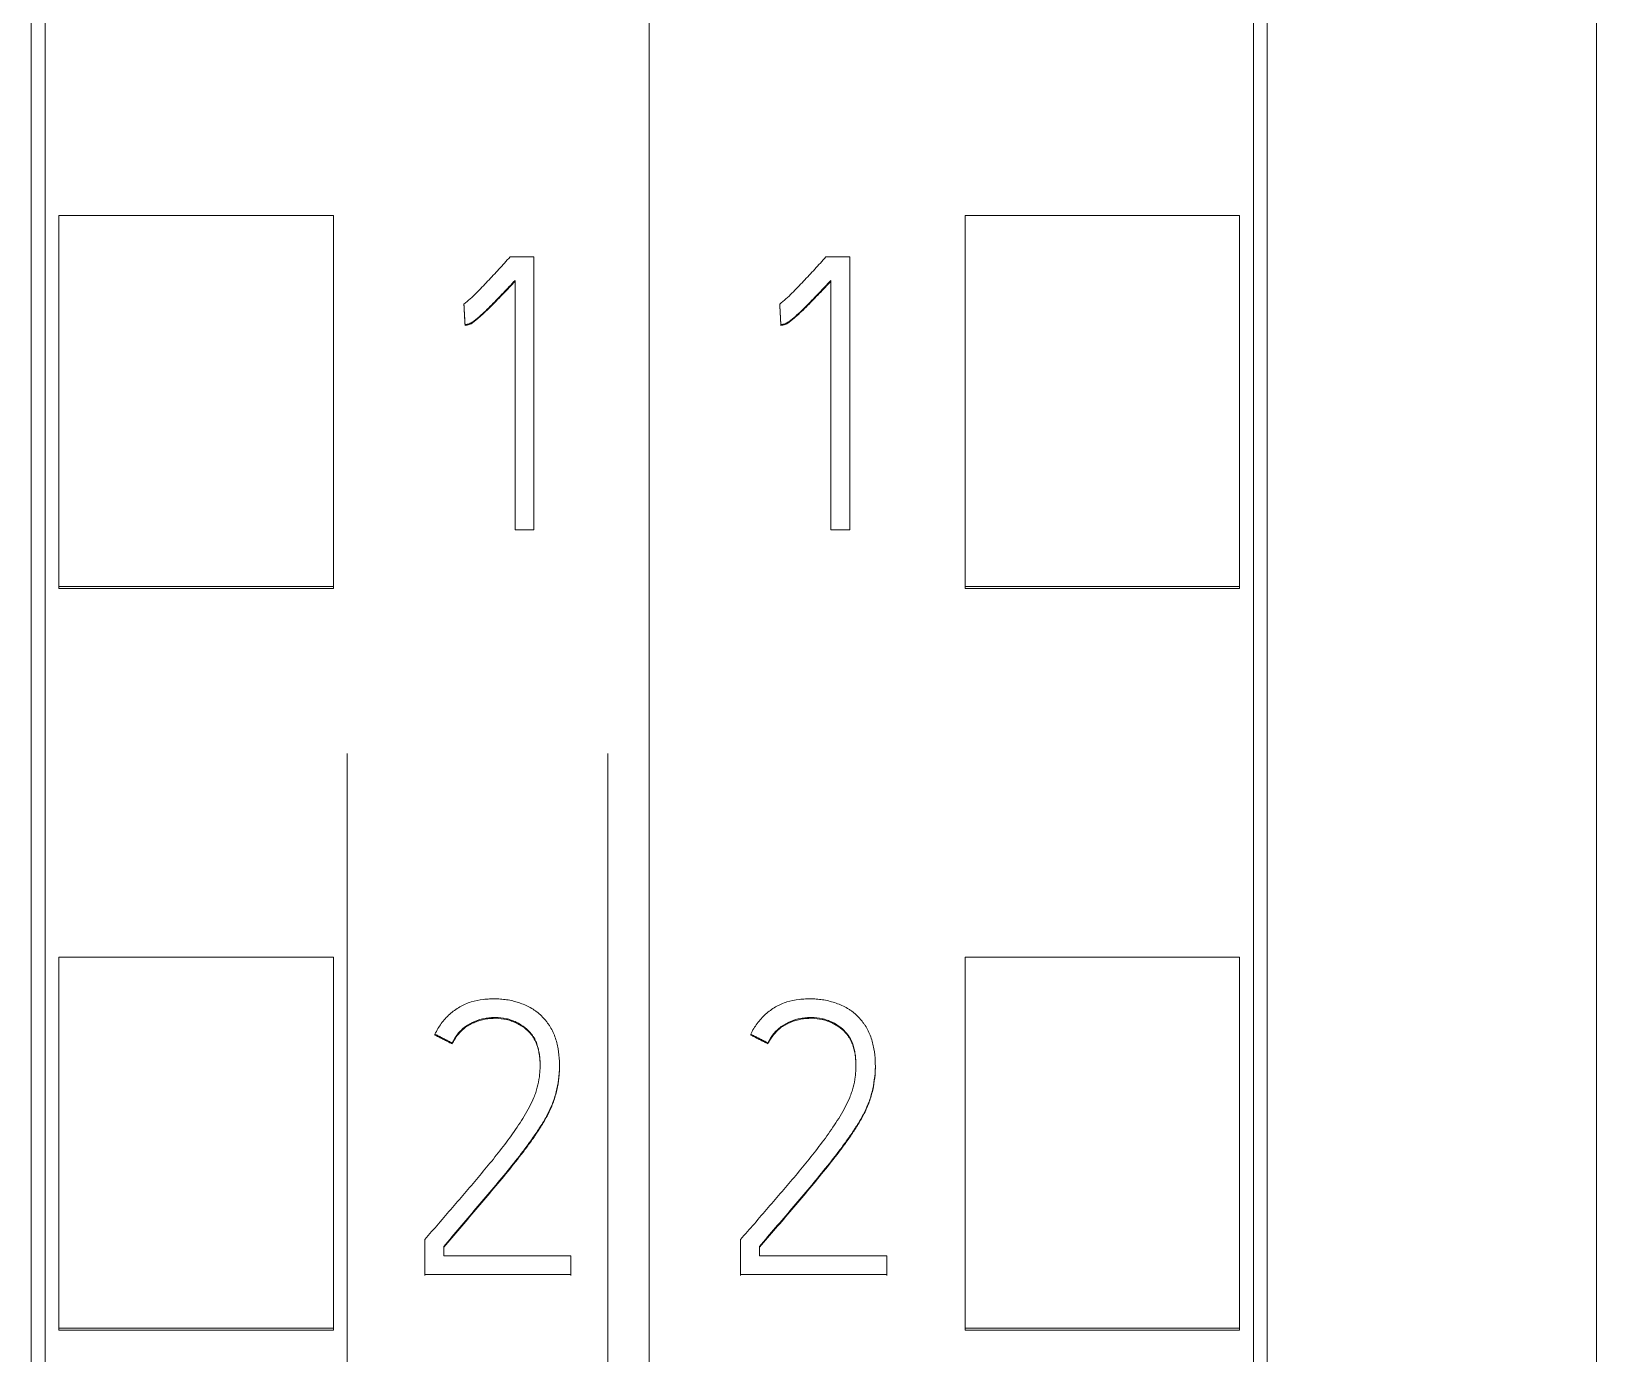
# Model space of a CAD drawing. Header units: millimetres. Extents: x 1359 to 3577, y 1336 to 3557.
# Drawn here: x 2641.47 to 2652.87, y 2969.93 to 2979.56 of the extents above; entities that cross this region are included whole.
import ezdxf

# ---------------------------------------------------------------- set-up
doc = ezdxf.new("R2010")
doc.units = ezdxf.units.MM
doc.layers.add('000-PI-Oprema', color=30, linetype='Continuous', lineweight=5)

msp = doc.modelspace()

# ---------------------------------------------------------------- linework, layer by layer
at = {"layer": '000-PI-Oprema', "color": 0, "linetype": 'ByBlock', "lineweight": 0}
for p, q in [((2645.971, 3041.237), (2645.971, 2927.819)), ((2645.971, 3041.237), (2645.971, 2927.819)), ((2641.571, 2930.141), (2641.571, 3038.956)), ((2650.371, 3038.956), (2650.371, 2930.141)), ((2641.671, 2975.522), (2641.671, 2978.224)), ((2641.671, 2978.224), (2643.671, 2978.224)), ((2643.671, 2975.522), (2643.671, 2978.224)), ((2648.271, 2975.522), (2648.271, 2978.224)), ((2650.271, 2978.224), (2648.271, 2978.224)), ((2650.271, 2975.522), (2650.271, 2978.224)), ((2645.132, 2977.922), (2644.958, 2977.922)), ((2645.132, 2975.934), (2645.132, 2977.922)), ((2647.432, 2977.922), (2647.258, 2977.922)), ((2647.432, 2975.934), (2647.432, 2977.922)), ((2644.994, 2977.75), (2644.994, 2975.934)), ((2647.294, 2977.75), (2647.294, 2975.934)), ((2644.622, 2977.577), (2644.622, 2977.57)), ((2646.922, 2977.577), (2646.922, 2977.57)), ((2644.63, 2977.429), (2644.63, 2977.423)), ((2646.93, 2977.429), (2646.93, 2977.423)), ((2644.994, 2975.934), (2645.132, 2975.934)), ((2647.294, 2975.934), (2647.432, 2975.934)), ((2641.671, 2975.506), (2641.671, 2975.522)), ((2641.671, 2975.522), (2643.671, 2975.522)), ((2643.671, 2975.506), (2643.671, 2975.522)), ((2648.271, 2975.506), (2648.271, 2975.522)), ((2650.271, 2975.522), (2648.271, 2975.522)), ((2650.271, 2975.506), (2650.271, 2975.522)), ((2641.671, 2975.506), (2643.671, 2975.506)), ((2650.271, 2975.506), (2648.271, 2975.506)), ((2643.771, 2974.306), (2643.771, 2910.351)), ((2645.671, 2974.306), (2645.671, 2910.351)), ((2641.671, 2970.12), (2641.671, 2972.822)), ((2641.671, 2972.822), (2643.671, 2972.822)), ((2643.671, 2970.12), (2643.671, 2972.822)), ((2648.271, 2970.12), (2648.271, 2972.822)), ((2650.271, 2972.822), (2648.271, 2972.822)), ((2650.271, 2970.12), (2650.271, 2972.822)), ((2644.411, 2972.261), (2644.411, 2972.255)), ((2646.711, 2972.261), (2646.711, 2972.255)), ((2644.536, 2972.197), (2644.536, 2972.191)), ((2646.836, 2972.197), (2646.836, 2972.191)), ((2645.318, 2972.029), (2645.318, 2972.035)), ((2647.618, 2972.029), (2647.618, 2972.035)), ((2644.336, 2970.765), (2644.336, 2970.51)), ((2646.636, 2970.765), (2646.636, 2970.51)), ((2644.475, 2970.648), (2644.475, 2970.715)), ((2645.401, 2970.648), (2644.475, 2970.648)), ((2645.401, 2970.51), (2645.401, 2970.648)), ((2646.775, 2970.648), (2646.775, 2970.715)), ((2647.701, 2970.648), (2646.775, 2970.648)), ((2647.701, 2970.51), (2647.701, 2970.648)), ((2644.336, 2970.51), (2644.336, 2970.504)), ((2644.336, 2970.51), (2645.401, 2970.51)), ((2645.401, 2970.51), (2645.401, 2970.504)), ((2646.636, 2970.51), (2646.636, 2970.504)), ((2646.636, 2970.51), (2647.701, 2970.51)), ((2647.701, 2970.51), (2647.701, 2970.504)), ((2641.671, 2970.106), (2641.671, 2970.12)), ((2641.671, 2970.12), (2643.671, 2970.12)), ((2641.671, 2970.106), (2643.671, 2970.106)), ((2643.671, 2970.106), (2643.671, 2970.12)), ((2648.271, 2970.106), (2648.271, 2970.12)), ((2650.271, 2970.12), (2648.271, 2970.12)), ((2650.271, 2970.106), (2648.271, 2970.106)), ((2650.271, 2970.106), (2650.271, 2970.12))]:
    msp.add_line(p, q, dxfattribs=at)
for points, knots in [([(2641.471, 2929.856), (2641.471, 2933.196), (2641.471, 2941.161), (2641.471, 2953.801), (2641.471, 2969.287), (2641.471, 2983.582), (2641.471, 2997.792), (2641.471, 3012.358), (2641.471, 3026.528), (2641.471, 3036.098), (2641.471, 3039.142)], [0, 0, 0, 0, 0.091483, 0.21812, 0.346206, 0.515858, 0.610111, 0.736264, 0.916066, 1, 1, 1, 1]), ([(2650.471, 3039.142), (2650.471, 3036.098), (2650.471, 3026.528), (2650.471, 3012.358), (2650.471, 2997.792), (2650.471, 2983.582), (2650.471, 2969.287), (2650.471, 2953.801), (2650.471, 2941.161), (2650.471, 2933.196), (2650.471, 2929.856)], [0, 0, 0, 0, 0.083934, 0.263736, 0.389889, 0.484142, 0.653794, 0.78188, 0.908517, 1, 1, 1, 1]), ([(2652.871, 3036.077), (2652.871, 3034.053), (2652.871, 3025.504), (2652.871, 3012.358), (2652.871, 2997.792), (2652.871, 2983.582), (2652.871, 2969.287), (2652.871, 2953.801), (2652.871, 2941.043), (2652.871, 2932.161), (2652.871, 2927.904), (2652.871, 2927.106)], [0, 0, 0, 0, 0.055935, 0.236292, 0.362833, 0.457376, 0.627551, 0.756032, 0.883059, 0.978086, 1, 1, 1, 1]), ([(2644.958, 2977.922), (2644.931, 2977.892), (2644.904, 2977.862), (2644.85, 2977.803), (2644.822, 2977.774), (2644.781, 2977.73), (2644.767, 2977.715), (2644.739, 2977.686), (2644.725, 2977.672), (2644.697, 2977.643), (2644.682, 2977.63), (2644.652, 2977.603), (2644.637, 2977.589), (2644.622, 2977.577)], [0, 0, 0, 0, 0.25, 0.25, 0.5, 0.5, 0.625, 0.625, 0.75, 0.75, 0.875, 0.875, 1, 1, 1, 1]), ([(2647.258, 2977.922), (2647.231, 2977.892), (2647.204, 2977.862), (2647.15, 2977.803), (2647.122, 2977.774), (2647.081, 2977.73), (2647.067, 2977.715), (2647.039, 2977.686), (2647.025, 2977.672), (2646.997, 2977.643), (2646.982, 2977.63), (2646.952, 2977.603), (2646.937, 2977.589), (2646.922, 2977.577)], [0, 0, 0, 0, 0.25, 0.25, 0.5, 0.5, 0.625, 0.625, 0.75, 0.75, 0.875, 0.875, 1, 1, 1, 1]), ([(2644.63, 2977.429), (2644.635, 2977.429), (2644.64, 2977.43), (2644.651, 2977.432), (2644.656, 2977.433), (2644.665, 2977.437), (2644.67, 2977.439), (2644.679, 2977.444), (2644.683, 2977.447), (2644.696, 2977.456), (2644.704, 2977.462), (2644.72, 2977.475), (2644.728, 2977.482), (2644.751, 2977.502), (2644.766, 2977.516), (2644.795, 2977.544), (2644.81, 2977.558), (2644.853, 2977.602), (2644.881, 2977.631), (2644.938, 2977.691), (2644.966, 2977.721), (2644.994, 2977.75)], [0, 0, 0, 0, 0.03125, 0.03125, 0.0625, 0.0625, 0.09375, 0.09375, 0.125, 0.125, 0.1875, 0.1875, 0.25, 0.25, 0.375, 0.375, 0.5, 0.5, 0.75, 0.75, 1, 1, 1, 1]), ([(2644.994, 2977.744), (2644.966, 2977.714), (2644.938, 2977.684), (2644.881, 2977.625), (2644.853, 2977.596), (2644.81, 2977.552), (2644.795, 2977.538), (2644.765, 2977.51), (2644.75, 2977.496), (2644.727, 2977.475), (2644.72, 2977.469), (2644.704, 2977.456), (2644.696, 2977.45), (2644.683, 2977.441), (2644.679, 2977.438), (2644.67, 2977.433), (2644.665, 2977.431), (2644.656, 2977.427), (2644.651, 2977.426), (2644.64, 2977.424), (2644.635, 2977.423), (2644.63, 2977.423)], [0, 0, 0, 0, 0.25, 0.25, 0.5, 0.5, 0.625, 0.625, 0.75, 0.75, 0.8125, 0.8125, 0.875, 0.875, 0.90625, 0.90625, 0.9375, 0.9375, 0.96875, 0.96875, 1, 1, 1, 1]), ([(2646.93, 2977.429), (2646.935, 2977.429), (2646.94, 2977.43), (2646.951, 2977.432), (2646.956, 2977.433), (2646.965, 2977.437), (2646.97, 2977.439), (2646.979, 2977.444), (2646.983, 2977.447), (2646.996, 2977.456), (2647.004, 2977.462), (2647.02, 2977.475), (2647.028, 2977.482), (2647.051, 2977.502), (2647.066, 2977.516), (2647.095, 2977.544), (2647.11, 2977.558), (2647.153, 2977.602), (2647.181, 2977.631), (2647.238, 2977.691), (2647.266, 2977.721), (2647.294, 2977.75)], [0, 0, 0, 0, 0.03125, 0.03125, 0.0625, 0.0625, 0.09375, 0.09375, 0.125, 0.125, 0.1875, 0.1875, 0.25, 0.25, 0.375, 0.375, 0.5, 0.5, 0.75, 0.75, 1, 1, 1, 1]), ([(2647.294, 2977.744), (2647.266, 2977.714), (2647.238, 2977.684), (2647.181, 2977.625), (2647.153, 2977.596), (2647.11, 2977.552), (2647.095, 2977.538), (2647.065, 2977.51), (2647.05, 2977.496), (2647.027, 2977.475), (2647.02, 2977.469), (2647.004, 2977.456), (2646.996, 2977.45), (2646.983, 2977.441), (2646.979, 2977.438), (2646.97, 2977.433), (2646.965, 2977.431), (2646.956, 2977.427), (2646.951, 2977.426), (2646.94, 2977.424), (2646.935, 2977.423), (2646.93, 2977.423)], [0, 0, 0, 0, 0.25, 0.25, 0.5, 0.5, 0.625, 0.625, 0.75, 0.75, 0.8125, 0.8125, 0.875, 0.875, 0.90625, 0.90625, 0.9375, 0.9375, 0.96875, 0.96875, 1, 1, 1, 1]), ([(2644.475, 2970.715), (2644.514, 2970.761), (2644.553, 2970.807), (2644.631, 2970.899), (2644.67, 2970.945), (2644.748, 2971.036), (2644.787, 2971.082), (2644.865, 2971.174), (2644.903, 2971.221), (2644.979, 2971.314), (2645.017, 2971.361), (2645.071, 2971.433), (2645.089, 2971.458), (2645.124, 2971.507), (2645.142, 2971.532), (2645.175, 2971.582), (2645.191, 2971.607), (2645.221, 2971.659), (2645.236, 2971.686), (2645.254, 2971.727), (2645.26, 2971.741), (2645.272, 2971.769), (2645.277, 2971.783), (2645.291, 2971.826), (2645.298, 2971.856), (2645.309, 2971.915), (2645.313, 2971.944), (2645.317, 2971.989), (2645.318, 2972.004), (2645.318, 2972.035), (2645.318, 2972.05), (2645.316, 2972.095), (2645.313, 2972.125), (2645.305, 2972.17), (2645.302, 2972.184), (2645.294, 2972.214), (2645.29, 2972.228), (2645.279, 2972.257), (2645.273, 2972.271), (2645.26, 2972.298), (2645.252, 2972.311), (2645.24, 2972.33), (2645.236, 2972.336), (2645.227, 2972.348), (2645.222, 2972.354), (2645.208, 2972.372), (2645.197, 2972.383), (2645.176, 2972.404), (2645.165, 2972.415), (2645.147, 2972.428), (2645.141, 2972.433), (2645.128, 2972.441), (2645.122, 2972.445), (2645.089, 2972.465), (2645.061, 2972.477), (2645.018, 2972.492), (2645.003, 2972.496), (2644.974, 2972.504), (2644.959, 2972.507), (2644.929, 2972.513), (2644.914, 2972.514), (2644.884, 2972.517), (2644.869, 2972.518), (2644.839, 2972.519), (2644.824, 2972.519), (2644.794, 2972.517), (2644.778, 2972.516), (2644.733, 2972.511), (2644.703, 2972.505), (2644.66, 2972.491), (2644.646, 2972.486), (2644.625, 2972.477), (2644.618, 2972.473), (2644.605, 2972.466), (2644.598, 2972.463), (2644.565, 2972.444), (2644.541, 2972.426), (2644.507, 2972.396), (2644.496, 2972.385), (2644.476, 2972.363), (2644.466, 2972.351), (2644.439, 2972.315), (2644.424, 2972.289), (2644.411, 2972.261)], [0, 0, 0, 0, 0.0625, 0.0625, 0.125, 0.125, 0.1875, 0.1875, 0.25, 0.25, 0.3125, 0.3125, 0.34375, 0.34375, 0.375, 0.375, 0.40625, 0.40625, 0.4375, 0.4375, 0.453125, 0.453125, 0.46875, 0.46875, 0.5, 0.5, 0.53125, 0.53125, 0.546875, 0.546875, 0.5625, 0.5625, 0.59375, 0.59375, 0.609375, 0.609375, 0.625, 0.625, 0.640625, 0.640625, 0.65625, 0.65625, 0.664063, 0.664063, 0.671875, 0.671875, 0.6875, 0.6875, 0.703125, 0.703125, 0.710938, 0.710938, 0.71875, 0.71875, 0.75, 0.75, 0.765625, 0.765625, 0.78125, 0.78125, 0.796875, 0.796875, 0.8125, 0.8125, 0.828125, 0.828125, 0.84375, 0.84375, 0.875, 0.875, 0.890625, 0.890625, 0.898438, 0.898438, 0.90625, 0.90625, 0.9375, 0.9375, 0.953125, 0.953125, 0.96875, 0.96875, 1, 1, 1, 1]), ([(2646.775, 2970.715), (2646.814, 2970.761), (2646.853, 2970.807), (2646.931, 2970.899), (2646.97, 2970.945), (2647.048, 2971.036), (2647.087, 2971.082), (2647.165, 2971.174), (2647.203, 2971.221), (2647.279, 2971.314), (2647.317, 2971.361), (2647.371, 2971.433), (2647.389, 2971.458), (2647.424, 2971.507), (2647.442, 2971.532), (2647.475, 2971.582), (2647.491, 2971.607), (2647.521, 2971.659), (2647.536, 2971.686), (2647.554, 2971.727), (2647.56, 2971.741), (2647.572, 2971.769), (2647.577, 2971.783), (2647.591, 2971.826), (2647.598, 2971.856), (2647.609, 2971.915), (2647.613, 2971.944), (2647.617, 2971.989), (2647.618, 2972.004), (2647.618, 2972.035), (2647.618, 2972.05), (2647.616, 2972.095), (2647.613, 2972.125), (2647.605, 2972.17), (2647.602, 2972.184), (2647.594, 2972.214), (2647.59, 2972.228), (2647.579, 2972.257), (2647.573, 2972.271), (2647.56, 2972.298), (2647.552, 2972.311), (2647.54, 2972.33), (2647.536, 2972.336), (2647.527, 2972.348), (2647.522, 2972.354), (2647.508, 2972.372), (2647.497, 2972.383), (2647.476, 2972.404), (2647.465, 2972.415), (2647.447, 2972.428), (2647.441, 2972.433), (2647.428, 2972.441), (2647.422, 2972.445), (2647.389, 2972.465), (2647.361, 2972.477), (2647.318, 2972.492), (2647.303, 2972.496), (2647.274, 2972.504), (2647.259, 2972.507), (2647.229, 2972.513), (2647.214, 2972.514), (2647.184, 2972.517), (2647.169, 2972.518), (2647.139, 2972.519), (2647.124, 2972.519), (2647.094, 2972.517), (2647.078, 2972.516), (2647.033, 2972.511), (2647.003, 2972.505), (2646.96, 2972.491), (2646.946, 2972.486), (2646.925, 2972.477), (2646.918, 2972.473), (2646.905, 2972.466), (2646.898, 2972.463), (2646.865, 2972.444), (2646.841, 2972.426), (2646.807, 2972.396), (2646.796, 2972.385), (2646.776, 2972.363), (2646.766, 2972.351), (2646.739, 2972.315), (2646.724, 2972.289), (2646.711, 2972.261)], [0, 0, 0, 0, 0.0625, 0.0625, 0.125, 0.125, 0.1875, 0.1875, 0.25, 0.25, 0.3125, 0.3125, 0.34375, 0.34375, 0.375, 0.375, 0.40625, 0.40625, 0.4375, 0.4375, 0.453125, 0.453125, 0.46875, 0.46875, 0.5, 0.5, 0.53125, 0.53125, 0.546875, 0.546875, 0.5625, 0.5625, 0.59375, 0.59375, 0.609375, 0.609375, 0.625, 0.625, 0.640625, 0.640625, 0.65625, 0.65625, 0.664063, 0.664063, 0.671875, 0.671875, 0.6875, 0.6875, 0.703125, 0.703125, 0.710938, 0.710938, 0.71875, 0.71875, 0.75, 0.75, 0.765625, 0.765625, 0.78125, 0.78125, 0.796875, 0.796875, 0.8125, 0.8125, 0.828125, 0.828125, 0.84375, 0.84375, 0.875, 0.875, 0.890625, 0.890625, 0.898438, 0.898438, 0.90625, 0.90625, 0.9375, 0.9375, 0.953125, 0.953125, 0.96875, 0.96875, 1, 1, 1, 1]), ([(2644.536, 2972.197), (2644.547, 2972.221), (2644.561, 2972.243), (2644.585, 2972.273), (2644.594, 2972.282), (2644.612, 2972.301), (2644.622, 2972.309), (2644.654, 2972.332), (2644.676, 2972.344), (2644.725, 2972.364), (2644.75, 2972.371), (2644.788, 2972.378), (2644.801, 2972.38), (2644.826, 2972.382), (2644.84, 2972.383), (2644.879, 2972.382), (2644.904, 2972.38), (2644.942, 2972.371), (2644.955, 2972.368), (2644.979, 2972.359), (2644.991, 2972.354), (2645.026, 2972.338), (2645.048, 2972.324), (2645.079, 2972.3), (2645.088, 2972.291), (2645.106, 2972.272), (2645.114, 2972.262), (2645.126, 2972.246), (2645.129, 2972.24), (2645.136, 2972.229), (2645.145, 2972.212), (2645.152, 2972.194), (2645.16, 2972.169), (2645.163, 2972.156), (2645.169, 2972.131), (2645.171, 2972.118), (2645.174, 2972.093), (2645.175, 2972.08), (2645.177, 2972.054), (2645.177, 2972.041), (2645.177, 2972.015), (2645.176, 2972.002), (2645.174, 2971.976), (2645.173, 2971.963), (2645.168, 2971.925), (2645.163, 2971.899), (2645.153, 2971.862), (2645.15, 2971.85), (2645.141, 2971.825), (2645.137, 2971.813), (2645.122, 2971.777), (2645.111, 2971.754), (2645.087, 2971.708), (2645.074, 2971.686), (2645.048, 2971.642), (2645.034, 2971.621), (2644.991, 2971.557), (2644.962, 2971.515), (2644.869, 2971.391), (2644.804, 2971.312), (2644.705, 2971.193), (2644.672, 2971.154), (2644.605, 2971.076), (2644.572, 2971.037), (2644.504, 2970.959), (2644.471, 2970.92), (2644.403, 2970.842), (2644.37, 2970.804), (2644.336, 2970.765)], [0, 0, 0, 0, 0.03125, 0.03125, 0.046875, 0.046875, 0.0625, 0.0625, 0.09375, 0.09375, 0.125, 0.125, 0.140625, 0.140625, 0.15625, 0.15625, 0.1875, 0.1875, 0.203125, 0.203125, 0.21875, 0.21875, 0.25, 0.25, 0.265625, 0.265625, 0.28125, 0.28125, 0.289063, 0.289063, 0.296875, 0.3125, 0.3125, 0.328125, 0.328125, 0.34375, 0.34375, 0.359375, 0.359375, 0.375, 0.375, 0.390625, 0.390625, 0.40625, 0.40625, 0.4375, 0.4375, 0.453125, 0.453125, 0.46875, 0.46875, 0.5, 0.5, 0.53125, 0.53125, 0.5625, 0.5625, 0.625, 0.625, 0.75, 0.75, 0.8125, 0.8125, 0.875, 0.875, 0.9375, 0.9375, 1, 1, 1, 1]), ([(2645.177, 2972.026), (2645.177, 2972.036), (2645.177, 2972.047), (2645.175, 2972.07), (2645.174, 2972.083), (2645.171, 2972.108), (2645.169, 2972.121), (2645.164, 2972.147), (2645.161, 2972.16), (2645.153, 2972.184), (2645.149, 2972.196), (2645.14, 2972.214), (2645.137, 2972.22), (2645.131, 2972.231), (2645.127, 2972.237), (2645.109, 2972.264), (2645.091, 2972.283), (2645.066, 2972.304), (2645.061, 2972.308), (2645.05, 2972.315), (2645.034, 2972.326), (2645.006, 2972.342), (2644.982, 2972.352), (2644.957, 2972.361), (2644.944, 2972.364), (2644.906, 2972.373), (2644.881, 2972.376), (2644.828, 2972.377), (2644.789, 2972.373), (2644.751, 2972.365), (2644.726, 2972.357), (2644.714, 2972.353), (2644.69, 2972.343), (2644.678, 2972.338), (2644.655, 2972.325), (2644.644, 2972.319), (2644.612, 2972.295), (2644.594, 2972.277), (2644.569, 2972.247), (2644.562, 2972.236), (2644.548, 2972.214), (2644.542, 2972.203), (2644.536, 2972.191)], [0, 0, 0, 0, 0.034384, 0.034384, 0.076368, 0.076368, 0.118351, 0.118351, 0.160334, 0.160334, 0.202317, 0.202317, 0.223309, 0.223309, 0.244301, 0.244301, 0.328267, 0.328267, 0.349259, 0.349259, 0.370251, 0.412234, 0.454217, 0.454217, 0.496201, 0.496201, 0.580167, 0.580167, 0.664134, 0.706117, 0.706117, 0.7481, 0.7481, 0.790084, 0.790084, 0.832067, 0.832067, 0.916033, 0.916033, 0.958017, 0.958017, 1, 1, 1, 1]), ([(2646.836, 2972.197), (2646.847, 2972.221), (2646.861, 2972.243), (2646.885, 2972.273), (2646.894, 2972.282), (2646.912, 2972.301), (2646.922, 2972.309), (2646.954, 2972.332), (2646.976, 2972.344), (2647.025, 2972.364), (2647.05, 2972.371), (2647.088, 2972.378), (2647.101, 2972.38), (2647.126, 2972.382), (2647.14, 2972.383), (2647.179, 2972.382), (2647.204, 2972.38), (2647.242, 2972.371), (2647.255, 2972.368), (2647.279, 2972.359), (2647.291, 2972.354), (2647.326, 2972.338), (2647.348, 2972.324), (2647.379, 2972.3), (2647.388, 2972.291), (2647.406, 2972.272), (2647.414, 2972.262), (2647.426, 2972.246), (2647.429, 2972.24), (2647.436, 2972.229), (2647.445, 2972.212), (2647.452, 2972.194), (2647.46, 2972.169), (2647.463, 2972.156), (2647.469, 2972.131), (2647.471, 2972.118), (2647.474, 2972.093), (2647.475, 2972.08), (2647.477, 2972.054), (2647.477, 2972.041), (2647.477, 2972.015), (2647.476, 2972.002), (2647.474, 2971.976), (2647.473, 2971.963), (2647.468, 2971.925), (2647.463, 2971.899), (2647.453, 2971.862), (2647.45, 2971.85), (2647.441, 2971.825), (2647.437, 2971.813), (2647.422, 2971.777), (2647.411, 2971.754), (2647.387, 2971.708), (2647.374, 2971.686), (2647.348, 2971.642), (2647.334, 2971.621), (2647.291, 2971.557), (2647.262, 2971.515), (2647.169, 2971.391), (2647.104, 2971.312), (2647.005, 2971.193), (2646.972, 2971.154), (2646.905, 2971.076), (2646.872, 2971.037), (2646.804, 2970.959), (2646.771, 2970.92), (2646.703, 2970.842), (2646.67, 2970.804), (2646.636, 2970.765)], [0, 0, 0, 0, 0.03125, 0.03125, 0.046875, 0.046875, 0.0625, 0.0625, 0.09375, 0.09375, 0.125, 0.125, 0.140625, 0.140625, 0.15625, 0.15625, 0.1875, 0.1875, 0.203125, 0.203125, 0.21875, 0.21875, 0.25, 0.25, 0.265625, 0.265625, 0.28125, 0.28125, 0.289062, 0.289062, 0.296875, 0.3125, 0.3125, 0.328125, 0.328125, 0.34375, 0.34375, 0.359375, 0.359375, 0.375, 0.375, 0.390625, 0.390625, 0.40625, 0.40625, 0.4375, 0.4375, 0.453125, 0.453125, 0.46875, 0.46875, 0.5, 0.5, 0.53125, 0.53125, 0.5625, 0.5625, 0.625, 0.625, 0.75, 0.75, 0.8125, 0.8125, 0.875, 0.875, 0.9375, 0.9375, 1, 1, 1, 1]), ([(2647.477, 2972.026), (2647.477, 2972.036), (2647.477, 2972.047), (2647.475, 2972.07), (2647.474, 2972.083), (2647.471, 2972.108), (2647.469, 2972.121), (2647.464, 2972.147), (2647.461, 2972.16), (2647.453, 2972.184), (2647.449, 2972.196), (2647.44, 2972.214), (2647.437, 2972.22), (2647.431, 2972.231), (2647.427, 2972.237), (2647.409, 2972.264), (2647.391, 2972.283), (2647.366, 2972.304), (2647.361, 2972.308), (2647.35, 2972.315), (2647.334, 2972.326), (2647.306, 2972.342), (2647.282, 2972.352), (2647.257, 2972.361), (2647.244, 2972.364), (2647.206, 2972.373), (2647.181, 2972.376), (2647.128, 2972.377), (2647.089, 2972.373), (2647.051, 2972.365), (2647.026, 2972.357), (2647.014, 2972.353), (2646.99, 2972.343), (2646.978, 2972.338), (2646.955, 2972.325), (2646.944, 2972.319), (2646.912, 2972.295), (2646.894, 2972.277), (2646.869, 2972.247), (2646.862, 2972.236), (2646.848, 2972.214), (2646.842, 2972.203), (2646.836, 2972.191)], [0, 0, 0, 0, 0.034384, 0.034384, 0.076368, 0.076368, 0.118351, 0.118351, 0.160334, 0.160334, 0.202317, 0.202317, 0.223309, 0.223309, 0.244301, 0.244301, 0.328267, 0.328267, 0.349259, 0.349259, 0.370251, 0.412234, 0.454217, 0.454217, 0.496201, 0.496201, 0.580167, 0.580167, 0.664134, 0.706117, 0.706117, 0.7481, 0.7481, 0.790084, 0.790084, 0.832067, 0.832067, 0.916033, 0.916033, 0.958017, 0.958017, 1, 1, 1, 1]), ([(2645.318, 2972.028), (2645.318, 2972.023), (2645.318, 2972.017), (2645.318, 2971.996), (2645.317, 2971.981), (2645.313, 2971.936), (2645.309, 2971.906), (2645.298, 2971.847), (2645.29, 2971.818), (2645.276, 2971.775), (2645.271, 2971.761), (2645.26, 2971.732), (2645.254, 2971.719), (2645.235, 2971.677), (2645.22, 2971.651), (2645.19, 2971.599), (2645.174, 2971.574), (2645.141, 2971.524), (2645.124, 2971.499), (2645.089, 2971.451), (2645.071, 2971.426), (2645.016, 2971.355), (2644.979, 2971.307), (2644.903, 2971.214), (2644.864, 2971.168), (2644.787, 2971.075), (2644.748, 2971.03), (2644.67, 2970.938), (2644.631, 2970.892), (2644.553, 2970.8), (2644.514, 2970.755), (2644.475, 2970.709)], [0, 0, 0, 0, 0.010377, 0.010377, 0.038652, 0.038652, 0.095202, 0.095202, 0.151752, 0.151752, 0.180027, 0.180027, 0.208302, 0.208302, 0.264851, 0.264851, 0.321401, 0.321401, 0.377951, 0.377951, 0.434501, 0.434501, 0.547601, 0.547601, 0.660701, 0.660701, 0.7738, 0.7738, 0.8869, 0.8869, 1, 1, 1, 1]), ([(2647.618, 2972.028), (2647.618, 2972.023), (2647.618, 2972.017), (2647.618, 2971.996), (2647.617, 2971.981), (2647.613, 2971.936), (2647.609, 2971.906), (2647.598, 2971.847), (2647.59, 2971.818), (2647.576, 2971.775), (2647.571, 2971.761), (2647.56, 2971.732), (2647.554, 2971.719), (2647.535, 2971.677), (2647.52, 2971.651), (2647.49, 2971.599), (2647.474, 2971.574), (2647.441, 2971.524), (2647.424, 2971.499), (2647.389, 2971.451), (2647.371, 2971.426), (2647.316, 2971.355), (2647.279, 2971.307), (2647.203, 2971.214), (2647.164, 2971.168), (2647.087, 2971.075), (2647.048, 2971.03), (2646.97, 2970.938), (2646.931, 2970.892), (2646.853, 2970.8), (2646.814, 2970.755), (2646.775, 2970.709)], [0, 0, 0, 0, 0.010377, 0.010377, 0.038652, 0.038652, 0.095202, 0.095202, 0.151752, 0.151752, 0.180027, 0.180027, 0.208302, 0.208302, 0.264851, 0.264851, 0.321401, 0.321401, 0.377951, 0.377951, 0.434501, 0.434501, 0.547601, 0.547601, 0.660701, 0.660701, 0.7738, 0.7738, 0.8869, 0.8869, 1, 1, 1, 1])]:
    msp.add_open_spline(points, degree=3, knots=knots, dxfattribs=at)
for points, weights in [([(2644.622, 2977.577), (2644.626, 2977.503), (2644.63, 2977.429)], [0.499999983687, 0.500000016313, 0.499999983687]), ([(2644.63, 2977.423), (2644.626, 2977.497), (2644.622, 2977.57)], [0.499999980934, 0.500000019066, 0.499999980934]), ([(2646.922, 2977.577), (2646.926, 2977.503), (2646.93, 2977.429)], [0.499999983833, 0.500000016167, 0.499999983833]), ([(2646.93, 2977.423), (2646.926, 2977.497), (2646.922, 2977.57)], [0.499999983692, 0.500000016308, 0.499999983692]), ([(2644.411, 2972.261), (2644.473, 2972.229), (2644.536, 2972.197)], [0.500000117441, 0.499999882559, 0.500000117441]), ([(2644.536, 2972.191), (2644.473, 2972.223), (2644.411, 2972.255)], [0.500000120319, 0.499999879681, 0.500000120319]), ([(2646.711, 2972.261), (2646.773, 2972.229), (2646.836, 2972.197)], [0.500000034111, 0.499999965889, 0.500000034111]), ([(2646.836, 2972.191), (2646.773, 2972.223), (2646.711, 2972.255)], [0.500000252145, 0.499999747855, 0.500000252145])]:
    msp.add_rational_spline(points, weights, degree=2, dxfattribs=at)

doc.saveas('drawing.dxf')
